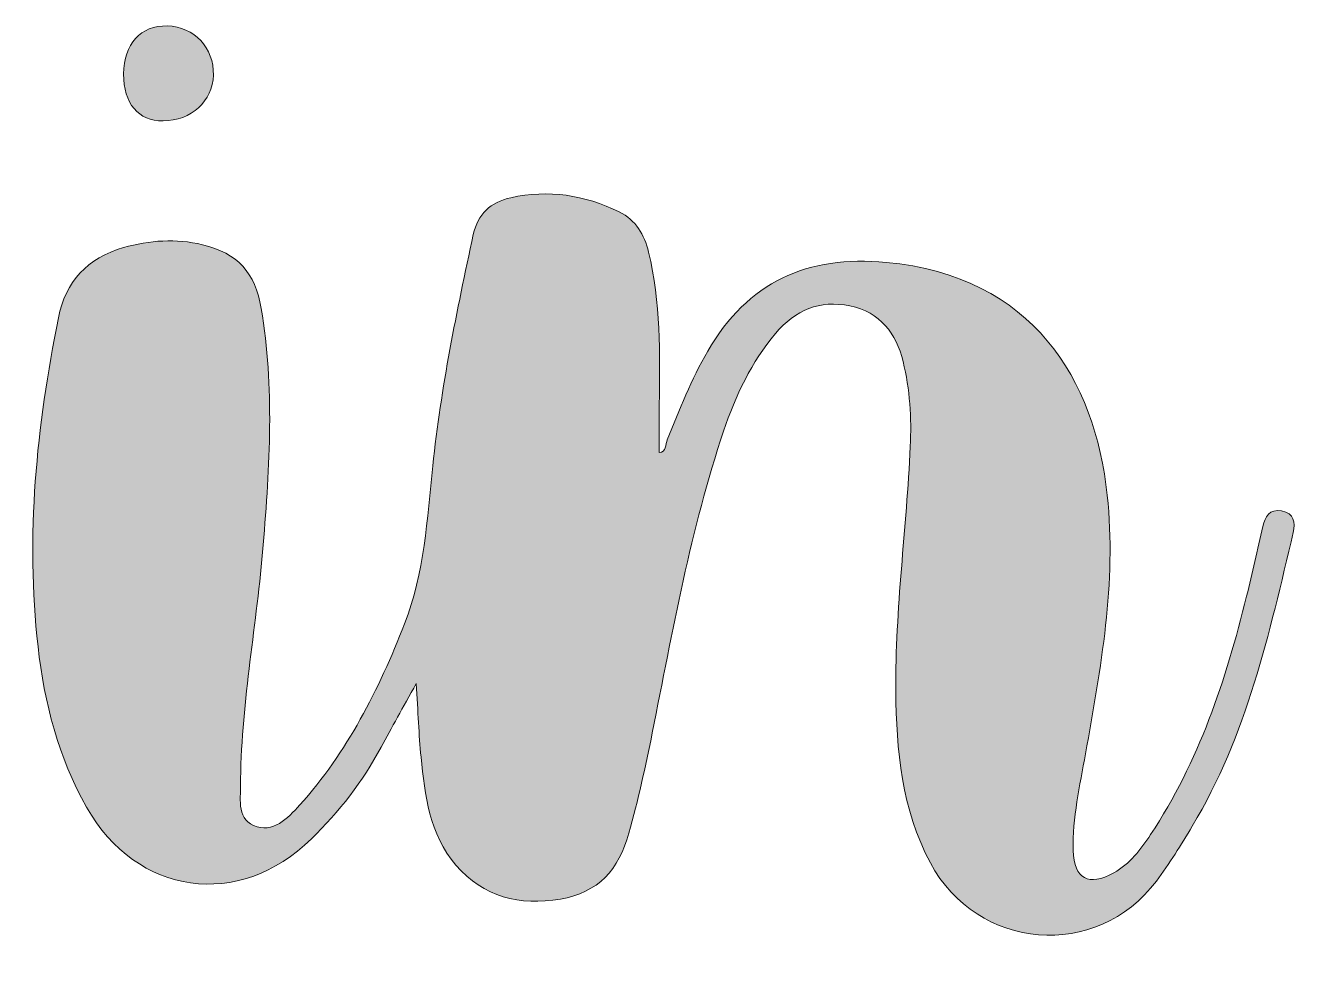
# Model space of a CAD drawing. Extents: x 560 to 1440, y -1293 to -707.
# Drawn here: x 684.1 to 818.2, y -952.9 to -854.1 of the extents above; entities that cross this region are included whole.
import ezdxf

# ---------------------------------------------------------------- set-up
doc = ezdxf.new("R2010")
doc.units = 0
doc.header["$MEASUREMENT"] = 0
doc.layers.add('katman 1', color=7, linetype='Continuous')

# ---------------------------------------------------------------- blocks, each defined once
blk = doc.blocks.new('block 3')
at = {"layer": 'katman 1', "true_color": 0x010101}
h = blk.add_hatch(color=18, dxfattribs=at)
h.dxf.hatch_style = 2
edge = h.paths.add_edge_path()
edge.add_spline(control_points=[(694.5, -859.24), (694.53, -856.06), (696.3, -854.11), (699.11, -854.17), (701.95, -854.23), (704.04, -856.47), (703.98, -859.37), (703.92, -862.1), (701.63, -864.18), (698.66, -864.2), (696.05, -864.22), (694.48, -862.35), (694.5, -859.24)], knot_values=[0, 0, 0, 0, 1, 1, 1, 2, 2, 2, 3, 3, 3, 4, 4, 4, 4], degree=3, periodic=1)
h = blk.add_hatch(color=18, dxfattribs=at)
h.dxf.hatch_style = 2
edge = h.paths.add_edge_path()
edge.add_spline(control_points=[(725.4, -923.62), (723.96, -926.23), (722.8, -928.29), (721.68, -930.36), (719.74, -933.98), (717.26, -937.16), (714.33, -940.04), (706.69, -947.54), (695.87, -946.04), (690.58, -936.69), (687.59, -931.42), (686.13, -925.68), (685.46, -919.72), (684.13, -908.02), (685.31, -896.47), (687.61, -885), (688.37, -881.19), (690.66, -878.65), (694.5, -877.58), (697.25, -876.81), (700.01, -876.6), (702.81, -877.28), (706.57, -878.19), (708.38, -880.2), (709.03, -884.02), (710.44, -892.34), (709.91, -900.67), (709.23, -908.99), (708.57, -917.24), (706.98, -925.39), (706.84, -933.69), (706.84, -933.76), (706.83, -933.83), (706.83, -933.9), (706.93, -935.6), (706.32, -937.79), (708.22, -938.63), (710.24, -939.52), (711.84, -937.86), (713.08, -936.48), (718.11, -930.88), (721.44, -924.28), (724.16, -917.32), (726.27, -911.93), (726.55, -906.26), (727.14, -900.62), (728, -892.38), (729.68, -884.28), (731.42, -876.19), (731.88, -874.06), (733.26, -872.78), (735.38, -872.31), (739.37, -871.43), (743.17, -872.01), (746.81, -873.81), (748.59, -874.69), (749.48, -876.2), (749.93, -878.06), (751.19, -883.37), (751.15, -888.76), (751.05, -894.17), (751.01, -895.84), (751.04, -897.52), (751.04, -899.22), (751.8, -899.2), (751.7, -898.36), (751.9, -897.87), (753.2, -894.7), (754.44, -891.51), (756.17, -888.53), (760.38, -881.23), (766.68, -878.35), (775.03, -879.14), (790.54, -880.6), (797.07, -891.56), (798.36, -903.73), (799.35, -913.01), (797.66, -922.02), (796.06, -931.07), (795.46, -934.45), (794.67, -937.81), (794.77, -941.27), (794.85, -944.28), (796.39, -945.11), (799.04, -943.63), (800.75, -942.68), (801.88, -941.17), (802.93, -939.59), (808.05, -931.89), (810.87, -923.28), (813.07, -914.41), (813.68, -911.96), (814.21, -909.5), (814.79, -907.04), (815.03, -906.01), (815.48, -905.16), (816.77, -905.4), (818.08, -905.64), (818.24, -906.63), (818, -907.66), (815.47, -918.35), (813.08, -929.11), (807.34, -938.7), (806.15, -940.68), (804.92, -942.65), (803.54, -944.49), (797.26, -952.9), (784.62, -951.86), (779.68, -942.57), (776.66, -936.88), (776.08, -930.68), (776.03, -924.41), (775.96, -915.78), (777.17, -907.21), (777.56, -898.59), (777.7, -895.56), (777.52, -892.56), (776.8, -889.62), (776.07, -886.63), (774.38, -884.41), (771.19, -883.74), (767.99, -883.08), (765.39, -884.19), (763.34, -886.64), (760.79, -889.69), (759.11, -893.21), (757.85, -896.96), (754.36, -907.35), (752.47, -918.11), (750.32, -928.82), (749.61, -932.39), (748.82, -935.94), (747.84, -939.45), (746.78, -943.27), (744.61, -945.73), (740.61, -946.4), (736.3, -947.12), (732.52, -946.22), (729.58, -942.8), (726.75, -939.52), (726.33, -935.44), (725.9, -931.39), (725.66, -929.03), (725.59, -926.65), (725.4, -923.62)], knot_values=[0, 0, 0, 0, 1, 1, 1, 2, 2, 2, 3, 3, 3, 4, 4, 4, 5, 5, 5, 6, 6, 6, 7, 7, 7, 8, 8, 8, 9, 9, 9, 10, 10, 10, 11, 11, 11, 12, 12, 12, 13, 13, 13, 14, 14, 14, 15, 15, 15, 16, 16, 16, 17, 17, 17, 18, 18, 18, 19, 19, 19, 20, 20, 20, 21, 21, 21, 22, 22, 22, 23, 23, 23, 24, 24, 24, 25, 25, 25, 26, 26, 26, 27, 27, 27, 28, 28, 28, 29, 29, 29, 30, 30, 30, 31, 31, 31, 32, 32, 32, 33, 33, 33, 34, 34, 34, 35, 35, 35, 36, 36, 36, 37, 37, 37, 38, 38, 38, 39, 39, 39, 40, 40, 40, 41, 41, 41, 42, 42, 42, 43, 43, 43, 44, 44, 44, 45, 45, 45, 46, 46, 46, 47, 47, 47, 48, 48, 48, 48], degree=3, periodic=1)
at = {"layer": 'katman 1', "lineweight": 0}
for points, knots in [([(694.5, -859.24), (694.53, -856.06), (696.3, -854.11), (699.11, -854.17), (701.95, -854.23), (704.04, -856.47), (703.98, -859.37), (703.92, -862.1), (701.63, -864.18), (698.66, -864.2), (696.05, -864.22), (694.48, -862.35), (694.5, -859.24)], [0, 0, 0, 0, 1, 1, 1, 2, 2, 2, 3, 3, 3, 4, 4, 4, 4]), ([(725.4, -923.62), (723.96, -926.23), (722.8, -928.29), (721.68, -930.36), (719.74, -933.98), (717.26, -937.16), (714.33, -940.04), (706.69, -947.54), (695.87, -946.04), (690.58, -936.69), (687.59, -931.42), (686.13, -925.68), (685.46, -919.72), (684.13, -908.02), (685.31, -896.47), (687.61, -885), (688.37, -881.19), (690.66, -878.65), (694.5, -877.58), (697.25, -876.81), (700.01, -876.6), (702.81, -877.28), (706.57, -878.19), (708.38, -880.2), (709.03, -884.02), (710.44, -892.34), (709.91, -900.67), (709.23, -908.99), (708.57, -917.24), (706.98, -925.39), (706.84, -933.69), (706.84, -933.76), (706.83, -933.83), (706.83, -933.9), (706.93, -935.6), (706.32, -937.79), (708.22, -938.63), (710.24, -939.52), (711.84, -937.86), (713.08, -936.48), (718.11, -930.88), (721.44, -924.28), (724.16, -917.32), (726.27, -911.93), (726.55, -906.26), (727.14, -900.62), (728, -892.38), (729.68, -884.28), (731.42, -876.19), (731.88, -874.06), (733.26, -872.78), (735.38, -872.31), (739.37, -871.43), (743.17, -872.01), (746.81, -873.81), (748.59, -874.69), (749.48, -876.2), (749.93, -878.06), (751.19, -883.37), (751.15, -888.76), (751.05, -894.17), (751.01, -895.84), (751.04, -897.52), (751.04, -899.22), (751.8, -899.2), (751.7, -898.36), (751.9, -897.87), (753.2, -894.7), (754.44, -891.51), (756.17, -888.53), (760.38, -881.23), (766.68, -878.35), (775.03, -879.14), (790.54, -880.6), (797.07, -891.56), (798.36, -903.73), (799.35, -913.01), (797.66, -922.02), (796.06, -931.07), (795.46, -934.45), (794.67, -937.81), (794.77, -941.27), (794.85, -944.28), (796.39, -945.11), (799.04, -943.63), (800.75, -942.68), (801.88, -941.17), (802.93, -939.59), (808.05, -931.89), (810.87, -923.28), (813.07, -914.41), (813.68, -911.96), (814.21, -909.5), (814.79, -907.04), (815.03, -906.01), (815.48, -905.16), (816.77, -905.4), (818.08, -905.64), (818.24, -906.63), (818, -907.66), (815.47, -918.35), (813.08, -929.11), (807.34, -938.7), (806.15, -940.68), (804.92, -942.65), (803.54, -944.49), (797.26, -952.9), (784.62, -951.86), (779.68, -942.57), (776.66, -936.88), (776.08, -930.68), (776.03, -924.41), (775.96, -915.78), (777.17, -907.21), (777.56, -898.59), (777.7, -895.56), (777.52, -892.56), (776.8, -889.62), (776.07, -886.63), (774.38, -884.41), (771.19, -883.74), (767.99, -883.08), (765.39, -884.19), (763.34, -886.64), (760.79, -889.69), (759.11, -893.21), (757.85, -896.96), (754.36, -907.35), (752.47, -918.11), (750.32, -928.82), (749.61, -932.39), (748.82, -935.94), (747.84, -939.45), (746.78, -943.27), (744.61, -945.73), (740.61, -946.4), (736.3, -947.12), (732.52, -946.22), (729.58, -942.8), (726.75, -939.52), (726.33, -935.44), (725.9, -931.39), (725.66, -929.03), (725.59, -926.65), (725.4, -923.62)], [0, 0, 0, 0, 1, 1, 1, 2, 2, 2, 3, 3, 3, 4, 4, 4, 5, 5, 5, 6, 6, 6, 7, 7, 7, 8, 8, 8, 9, 9, 9, 10, 10, 10, 11, 11, 11, 12, 12, 12, 13, 13, 13, 14, 14, 14, 15, 15, 15, 16, 16, 16, 17, 17, 17, 18, 18, 18, 19, 19, 19, 20, 20, 20, 21, 21, 21, 22, 22, 22, 23, 23, 23, 24, 24, 24, 25, 25, 25, 26, 26, 26, 27, 27, 27, 28, 28, 28, 29, 29, 29, 30, 30, 30, 31, 31, 31, 32, 32, 32, 33, 33, 33, 34, 34, 34, 35, 35, 35, 36, 36, 36, 37, 37, 37, 38, 38, 38, 39, 39, 39, 40, 40, 40, 41, 41, 41, 42, 42, 42, 43, 43, 43, 44, 44, 44, 45, 45, 45, 46, 46, 46, 47, 47, 47, 48, 48, 48, 48])]:
    blk.add_open_spline(points, degree=3, knots=knots, dxfattribs=at)
blk = doc.blocks.new('block 2')
at = {"layer": 'katman 1'}
blk.add_blockref('block 3', (0, 0), dxfattribs=at)

msp = doc.modelspace()

# ---------------------------------------------------------------- block references
at = {"layer": 'katman 1'}
msp.add_blockref('block 2', (0, 0), dxfattribs=at)

doc.saveas('drawing.dxf')
